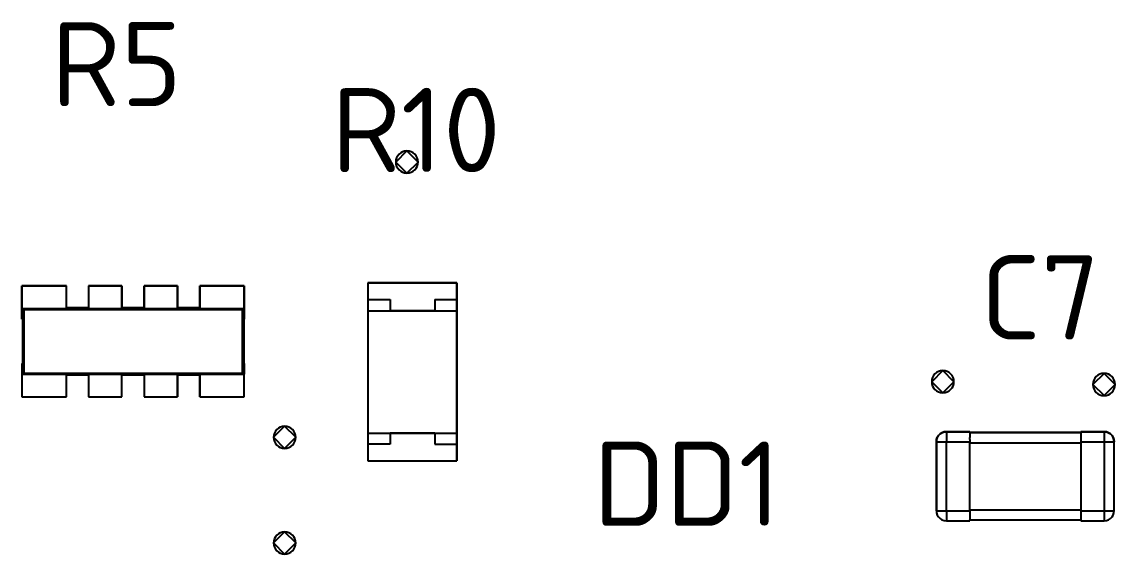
# Model space of a CAD drawing. Header units: inches. Extents: x 5 to 589, y -420 to -5.
# Drawn here: x 145.01 to 164.67, y -84.85 to -75.28 of the extents above; entities that cross this region are included whole.
import ezdxf

# ---------------------------------------------------------------- set-up
doc = ezdxf.new("R2010")
doc.units = ezdxf.units.IN
doc.header["$MEASUREMENT"] = 0
doc.styles.add('ISOCPEUR0', font='isocpeur.ttf', dxfattribs={"height": 2.87999})

msp = doc.modelspace()

# ---------------------------------------------------------------- linework, layer by layer
at = {"color": 18, "true_color": 0x000000}
for p, q in [((151.933, -77.604), (151.733, -77.804)), ((152.133, -77.804), (151.933, -77.604)), ((151.733, -77.804), (151.933, -78.004)), ((151.933, -78.004), (152.133, -77.804)), ((145.007, -80.028), (145.007, -80.438)), ((145.807, -80.028), (145.007, -80.028)), ((145.007, -80.438), (145.007, -80.028)), ((145.007, -80.028), (145.807, -80.028)), ((145.807, -80.428), (145.807, -80.028)), ((145.807, -80.438), (145.807, -80.028)), ((146.807, -80.028), (146.207, -80.028)), ((146.207, -80.028), (146.207, -80.428)), ((146.207, -80.028), (146.207, -80.438)), ((146.207, -80.028), (146.807, -80.028)), ((146.807, -80.428), (146.807, -80.028)), ((146.807, -80.028), (146.807, -80.438)), ((147.807, -80.028), (147.207, -80.028)), ((147.207, -80.028), (147.207, -80.428)), ((147.207, -80.438), (147.207, -80.028)), ((147.207, -80.028), (147.807, -80.028)), ((147.807, -80.428), (147.807, -80.028)), ((147.807, -80.028), (147.807, -80.438)), ((149.007, -80.028), (148.207, -80.028)), ((148.207, -80.028), (148.207, -80.428)), ((148.207, -80.438), (148.207, -80.028)), ((148.207, -80.028), (149.007, -80.028)), ((149.007, -80.438), (149.007, -80.028)), ((149.007, -80.028), (149.007, -80.438)), ((152.833, -79.978), (151.233, -79.978)), ((151.233, -79.978), (151.233, -80.278)), ((151.233, -79.978), (151.233, -80.278)), ((151.233, -79.978), (152.833, -79.978)), ((152.833, -80.278), (152.833, -79.978)), ((152.833, -79.978), (152.833, -80.278)), ((146.207, -80.428), (145.807, -80.428)), ((145.807, -80.428), (146.207, -80.428)), ((147.207, -80.428), (146.807, -80.428)), ((146.807, -80.428), (147.207, -80.428)), ((148.207, -80.428), (147.807, -80.428)), ((147.807, -80.428), (148.207, -80.428)), ((151.233, -80.278), (151.233, -80.478)), ((151.233, -80.278), (151.233, -82.878)), ((151.233, -80.278), (151.633, -80.278)), ((151.633, -80.278), (151.633, -80.478)), ((152.433, -80.278), (152.833, -80.278)), ((152.433, -80.278), (152.433, -80.478)), ((152.833, -80.478), (152.833, -80.278)), ((152.833, -80.278), (152.833, -82.878)), ((145.007, -80.438), (145.007, -80.628)), ((145.007, -80.438), (145.027, -80.438)), ((145.007, -80.628), (145.007, -80.438)), ((145.007, -80.628), (145.017, -80.628)), ((145.007, -80.628), (145.017, -80.628)), ((145.017, -80.438), (145.017, -81.618)), ((145.017, -80.628), (145.017, -81.428)), ((145.027, -80.438), (145.043, -80.454)), ((145.027, -80.438), (145.807, -80.438)), ((145.027, -80.438), (145.027, -81.618)), ((145.043, -80.454), (145.043, -81.602)), ((145.043, -80.454), (148.971, -80.454)), ((145.807, -80.438), (146.207, -80.438)), ((146.207, -80.438), (146.807, -80.438)), ((146.807, -80.438), (147.207, -80.438)), ((147.207, -80.438), (147.807, -80.438)), ((147.807, -80.438), (148.207, -80.438)), ((148.207, -80.438), (148.987, -80.438)), ((148.971, -80.454), (148.987, -80.438)), ((148.971, -80.454), (148.971, -81.602)), ((148.987, -80.438), (149.007, -80.438)), ((148.987, -80.438), (148.987, -81.618)), ((148.997, -80.438), (148.997, -81.618)), ((148.997, -81.428), (148.997, -80.628)), ((148.997, -80.628), (149.007, -80.628)), ((148.997, -80.628), (149.007, -80.628)), ((149.007, -80.628), (149.007, -80.438)), ((149.007, -80.438), (149.007, -80.628)), ((151.233, -80.478), (151.233, -82.678)), ((151.233, -80.478), (151.233, -82.678)), ((151.233, -80.478), (152.833, -80.478)), ((152.433, -80.478), (151.633, -80.478)), ((152.833, -82.678), (152.833, -80.478)), ((152.833, -80.478), (152.833, -82.678)), ((145.017, -81.428), (145.007, -81.428)), ((145.007, -81.428), (145.007, -81.618)), ((145.007, -81.428), (145.007, -81.618)), ((145.007, -81.428), (145.017, -81.428)), ((145.027, -81.618), (145.043, -81.602)), ((145.043, -81.602), (148.971, -81.602)), ((148.971, -81.602), (148.987, -81.618)), ((149.007, -81.428), (148.997, -81.428)), ((148.997, -81.428), (149.007, -81.428)), ((149.007, -81.618), (149.007, -81.428)), ((149.007, -81.428), (149.007, -81.618)), ((161.573, -81.554), (161.373, -81.754)), ((161.773, -81.754), (161.573, -81.554)), ((164.473, -81.604), (164.273, -81.804)), ((164.673, -81.804), (164.473, -81.604)), ((145.007, -81.618), (145.007, -82.028)), ((145.007, -81.618), (145.027, -81.618)), ((145.007, -81.618), (145.007, -82.028)), ((145.027, -81.618), (145.807, -81.618)), ((145.807, -82.028), (145.807, -81.618)), ((145.807, -81.618), (146.207, -81.618)), ((145.807, -82.028), (145.807, -81.628)), ((145.807, -81.628), (146.207, -81.628)), ((145.807, -81.628), (146.207, -81.628)), ((146.207, -81.618), (146.207, -82.028)), ((146.207, -81.618), (146.807, -81.618)), ((146.207, -81.628), (146.207, -82.028)), ((146.807, -82.028), (146.807, -81.618)), ((146.807, -81.618), (147.207, -81.618)), ((146.807, -82.028), (146.807, -81.628)), ((146.807, -81.628), (147.207, -81.628)), ((146.807, -81.628), (147.207, -81.628)), ((147.207, -81.618), (147.207, -82.028)), ((147.207, -81.618), (147.807, -81.618)), ((147.207, -81.628), (147.207, -82.028)), ((147.807, -81.618), (147.807, -82.028)), ((147.807, -81.618), (148.207, -81.618)), ((147.807, -82.028), (147.807, -81.628)), ((147.807, -81.628), (148.207, -81.628)), ((147.807, -81.628), (148.207, -81.628)), ((148.207, -82.028), (148.207, -81.618)), ((148.207, -81.618), (148.987, -81.618)), ((148.207, -81.628), (148.207, -82.028)), ((148.987, -81.618), (149.007, -81.618)), ((149.007, -82.028), (149.007, -81.618)), ((149.007, -82.028), (149.007, -81.618)), ((161.373, -81.754), (161.573, -81.954)), ((161.573, -81.954), (161.773, -81.754)), ((164.273, -81.804), (164.473, -82.004)), ((164.473, -82.004), (164.673, -81.804)), ((145.007, -82.028), (145.807, -82.028)), ((145.007, -82.028), (145.807, -82.028)), ((146.207, -82.028), (146.807, -82.028)), ((146.207, -82.028), (146.807, -82.028)), ((147.207, -82.028), (147.807, -82.028)), ((147.207, -82.028), (147.807, -82.028)), ((148.207, -82.028), (149.007, -82.028)), ((148.207, -82.028), (149.007, -82.028)), ((149.733, -82.554), (149.533, -82.754)), ((149.933, -82.754), (149.733, -82.554)), ((149.533, -82.754), (149.733, -82.954)), ((149.733, -82.954), (149.933, -82.754)), ((151.233, -82.678), (151.233, -82.878)), ((151.233, -82.678), (152.833, -82.678)), ((151.633, -82.678), (151.633, -82.878)), ((152.433, -82.678), (151.633, -82.678)), ((152.433, -82.678), (152.433, -82.878)), ((152.833, -82.878), (152.833, -82.678)), ((161.473, -82.756), (161.461, -82.794)), ((161.461, -82.794), (161.473, -82.756)), ((161.495, -82.722), (161.473, -82.756)), ((161.473, -82.756), (161.495, -82.722)), ((161.523, -82.694), (161.495, -82.722)), ((161.495, -82.722), (161.523, -82.694)), ((161.557, -82.672), (161.523, -82.694)), ((161.523, -82.694), (161.557, -82.672)), ((161.595, -82.658), (161.557, -82.672)), ((161.557, -82.672), (161.595, -82.658)), ((161.637, -82.654), (161.595, -82.658)), ((161.595, -82.658), (161.637, -82.654)), ((162.057, -82.654), (161.637, -82.654)), ((161.637, -82.654), (162.057, -82.654)), ((161.637, -82.654), (161.637, -82.658)), ((161.637, -82.658), (161.637, -82.672)), ((161.637, -82.672), (161.637, -82.694)), ((161.637, -82.694), (161.637, -82.722)), ((161.637, -82.722), (161.637, -82.756)), ((161.637, -82.756), (161.637, -82.794)), ((162.057, -82.67), (162.057, -82.654)), ((162.057, -82.654), (162.057, -82.658)), ((162.057, -82.658), (162.057, -82.672)), ((164.057, -82.67), (162.057, -82.67)), ((162.057, -82.67), (164.057, -82.67)), ((162.057, -82.672), (162.057, -82.694)), ((162.057, -82.694), (162.057, -82.722)), ((162.057, -82.722), (162.057, -82.756)), ((162.057, -82.794), (162.057, -82.756)), ((164.477, -82.654), (164.057, -82.654)), ((164.057, -82.654), (164.057, -82.67)), ((164.057, -82.654), (164.477, -82.654)), ((164.057, -82.654), (164.057, -82.658)), ((164.057, -82.658), (164.057, -82.672)), ((164.057, -82.672), (164.057, -82.694)), ((164.057, -82.694), (164.057, -82.722)), ((164.057, -82.722), (164.057, -82.756)), ((164.057, -82.756), (164.057, -82.794)), ((164.517, -82.658), (164.477, -82.654)), ((164.477, -82.654), (164.517, -82.658)), ((164.477, -82.654), (164.477, -82.658)), ((164.477, -82.658), (164.477, -82.672)), ((164.477, -82.672), (164.477, -82.694)), ((164.477, -82.694), (164.477, -82.722)), ((164.477, -82.722), (164.477, -82.756)), ((164.477, -82.756), (164.477, -82.794)), ((164.555, -82.672), (164.517, -82.658)), ((164.517, -82.658), (164.555, -82.672)), ((164.589, -82.694), (164.555, -82.672)), ((164.555, -82.672), (164.589, -82.694)), ((164.617, -82.722), (164.589, -82.694)), ((164.589, -82.694), (164.617, -82.722)), ((164.639, -82.756), (164.617, -82.722)), ((164.617, -82.722), (164.639, -82.756)), ((164.651, -82.794), (164.639, -82.756)), ((164.639, -82.756), (164.651, -82.794)), ((151.233, -82.878), (151.233, -83.178)), ((151.233, -82.878), (151.233, -83.178)), ((151.633, -82.878), (151.233, -82.878)), ((152.433, -82.878), (152.833, -82.878)), ((152.833, -83.178), (152.833, -82.878)), ((152.833, -82.878), (152.833, -83.178)), ((161.461, -82.794), (161.457, -82.834)), ((161.457, -82.834), (161.461, -82.794)), ((161.457, -82.834), (161.457, -84.074)), ((161.457, -84.074), (161.457, -82.834)), ((161.457, -82.834), (161.461, -82.834)), ((161.461, -82.834), (161.473, -82.834)), ((161.473, -82.834), (161.495, -82.834)), ((161.495, -82.834), (161.523, -82.834)), ((161.523, -82.834), (161.557, -82.834)), ((161.557, -82.834), (161.595, -82.834)), ((161.595, -82.834), (161.637, -82.834)), ((161.637, -82.794), (161.637, -82.834)), ((161.637, -82.834), (162.057, -82.834)), ((161.637, -84.074), (161.637, -82.834)), ((162.057, -82.794), (162.057, -82.834)), ((162.057, -84.074), (162.057, -82.834)), ((162.057, -82.85), (164.057, -82.85)), ((164.057, -82.794), (164.057, -82.834)), ((164.057, -82.834), (164.057, -84.074)), ((164.057, -82.834), (164.477, -82.834)), ((164.477, -82.794), (164.477, -82.834)), ((164.477, -82.834), (164.517, -82.834)), ((164.477, -82.834), (164.477, -84.074)), ((164.517, -82.834), (164.555, -82.834)), ((164.555, -82.834), (164.589, -82.834)), ((164.589, -82.834), (164.617, -82.834)), ((164.617, -82.834), (164.639, -82.834)), ((164.639, -82.834), (164.651, -82.834)), ((164.657, -82.834), (164.651, -82.794)), ((164.651, -82.794), (164.657, -82.834)), ((164.651, -82.834), (164.657, -82.834)), ((164.657, -84.074), (164.657, -82.834)), ((164.657, -84.074), (164.657, -82.834)), ((151.233, -83.178), (152.833, -83.178)), ((151.233, -83.178), (152.833, -83.178)), ((161.457, -84.074), (161.461, -84.114)), ((161.457, -84.074), (161.461, -84.114)), ((161.457, -84.074), (161.461, -84.074)), ((161.461, -84.074), (161.473, -84.074)), ((161.461, -84.114), (161.473, -84.152)), ((161.461, -84.114), (161.473, -84.152)), ((161.473, -84.074), (161.495, -84.074)), ((161.473, -84.152), (161.495, -84.186)), ((161.473, -84.152), (161.495, -84.186)), ((161.495, -84.074), (161.523, -84.074)), ((161.523, -84.074), (161.557, -84.074)), ((161.557, -84.074), (161.595, -84.074)), ((161.595, -84.074), (161.637, -84.074)), ((161.637, -84.074), (162.057, -84.074)), ((161.637, -84.074), (161.637, -84.114)), ((161.637, -84.114), (161.637, -84.152)), ((161.637, -84.152), (161.637, -84.186)), ((162.057, -84.058), (164.057, -84.058)), ((162.057, -84.074), (162.057, -84.114)), ((162.057, -84.114), (162.057, -84.152)), ((162.057, -84.152), (162.057, -84.186)), ((164.057, -84.074), (164.057, -84.114)), ((164.057, -84.074), (164.477, -84.074)), ((164.057, -84.114), (164.057, -84.152)), ((164.057, -84.152), (164.057, -84.186)), ((164.477, -84.074), (164.517, -84.074)), ((164.477, -84.074), (164.477, -84.114)), ((164.477, -84.114), (164.477, -84.152)), ((164.477, -84.152), (164.477, -84.186)), ((164.517, -84.074), (164.555, -84.074)), ((164.555, -84.074), (164.589, -84.074)), ((164.589, -84.074), (164.617, -84.074)), ((164.617, -84.074), (164.639, -84.074)), ((164.617, -84.186), (164.639, -84.152)), ((164.617, -84.186), (164.639, -84.152)), ((164.639, -84.074), (164.651, -84.074)), ((164.639, -84.152), (164.651, -84.114)), ((164.639, -84.152), (164.651, -84.114)), ((164.651, -84.114), (164.657, -84.074)), ((164.651, -84.114), (164.657, -84.074)), ((164.651, -84.074), (164.657, -84.074)), ((161.495, -84.186), (161.523, -84.214)), ((161.495, -84.186), (161.523, -84.214)), ((161.523, -84.214), (161.557, -84.236)), ((161.523, -84.214), (161.557, -84.236)), ((161.557, -84.236), (161.595, -84.25)), ((161.557, -84.236), (161.595, -84.25)), ((161.595, -84.25), (161.637, -84.254)), ((161.595, -84.25), (161.637, -84.254)), ((161.637, -84.186), (161.637, -84.214)), ((161.637, -84.214), (161.637, -84.236)), ((161.637, -84.236), (161.637, -84.25)), ((161.637, -84.25), (161.637, -84.254)), ((161.637, -84.254), (162.057, -84.254)), ((161.637, -84.254), (162.057, -84.254)), ((162.057, -84.186), (162.057, -84.214)), ((162.057, -84.214), (162.057, -84.236)), ((162.057, -84.236), (162.057, -84.25)), ((162.057, -84.254), (162.057, -84.238)), ((162.057, -84.238), (164.057, -84.238)), ((162.057, -84.238), (164.057, -84.238)), ((162.057, -84.25), (162.057, -84.254)), ((164.057, -84.186), (164.057, -84.214)), ((164.057, -84.214), (164.057, -84.236)), ((164.057, -84.236), (164.057, -84.25)), ((164.057, -84.238), (164.057, -84.254)), ((164.057, -84.25), (164.057, -84.254)), ((164.057, -84.254), (164.477, -84.254)), ((164.057, -84.254), (164.477, -84.254)), ((164.477, -84.186), (164.477, -84.214)), ((164.477, -84.214), (164.477, -84.236)), ((164.477, -84.236), (164.477, -84.25)), ((164.477, -84.254), (164.517, -84.25)), ((164.477, -84.254), (164.517, -84.25)), ((164.477, -84.25), (164.477, -84.254)), ((164.517, -84.25), (164.555, -84.236)), ((164.517, -84.25), (164.555, -84.236)), ((164.555, -84.236), (164.589, -84.214)), ((164.555, -84.236), (164.589, -84.214)), ((164.589, -84.214), (164.617, -84.186)), ((164.589, -84.214), (164.617, -84.186)), ((149.733, -84.454), (149.533, -84.654)), ((149.933, -84.654), (149.733, -84.454)), ((149.533, -84.654), (149.733, -84.854)), ((149.733, -84.854), (149.933, -84.654))]:
    msp.add_line(p, q, dxfattribs=at)
at = {"color": 7, "true_color": 0xffffff}
for p, q in [((145.007, -80.028), (145.007, -80.438)), ((145.807, -80.028), (145.007, -80.028)), ((145.007, -80.438), (145.007, -80.028)), ((145.007, -80.028), (145.807, -80.028)), ((145.807, -80.428), (145.807, -80.028)), ((145.807, -80.438), (145.807, -80.028)), ((146.807, -80.028), (146.207, -80.028)), ((146.207, -80.028), (146.207, -80.428)), ((146.207, -80.028), (146.207, -80.438)), ((146.207, -80.028), (146.807, -80.028)), ((146.807, -80.428), (146.807, -80.028)), ((146.807, -80.028), (146.807, -80.438)), ((147.807, -80.028), (147.207, -80.028)), ((147.207, -80.028), (147.207, -80.428)), ((147.207, -80.438), (147.207, -80.028)), ((147.207, -80.028), (147.807, -80.028)), ((147.807, -80.428), (147.807, -80.028)), ((147.807, -80.028), (147.807, -80.438)), ((149.007, -80.028), (148.207, -80.028)), ((148.207, -80.028), (148.207, -80.428)), ((148.207, -80.438), (148.207, -80.028)), ((148.207, -80.028), (149.007, -80.028)), ((149.007, -80.438), (149.007, -80.028)), ((149.007, -80.028), (149.007, -80.438)), ((152.833, -79.978), (151.233, -79.978)), ((151.233, -79.978), (151.233, -80.278)), ((151.233, -79.978), (151.233, -80.278)), ((151.233, -79.978), (152.833, -79.978)), ((152.833, -80.278), (152.833, -79.978)), ((152.833, -79.978), (152.833, -80.278)), ((146.207, -80.428), (145.807, -80.428)), ((145.807, -80.428), (146.207, -80.428)), ((147.207, -80.428), (146.807, -80.428)), ((146.807, -80.428), (147.207, -80.428)), ((148.207, -80.428), (147.807, -80.428)), ((147.807, -80.428), (148.207, -80.428)), ((151.233, -80.278), (151.233, -80.478)), ((151.233, -80.278), (151.233, -82.878)), ((151.233, -80.278), (151.633, -80.278)), ((151.633, -80.278), (151.633, -80.478)), ((152.433, -80.278), (152.833, -80.278)), ((152.433, -80.278), (152.433, -80.478)), ((152.833, -80.478), (152.833, -80.278)), ((152.833, -80.278), (152.833, -82.878)), ((145.007, -80.438), (145.007, -80.628)), ((145.007, -80.438), (145.027, -80.438)), ((145.007, -80.628), (145.007, -80.438)), ((145.007, -80.628), (145.017, -80.628)), ((145.007, -80.628), (145.017, -80.628)), ((145.017, -80.438), (145.017, -81.618)), ((145.017, -80.628), (145.017, -81.428)), ((145.027, -80.438), (145.043, -80.454)), ((145.027, -80.438), (145.807, -80.438)), ((145.027, -80.438), (145.027, -81.618)), ((145.043, -80.454), (145.043, -81.602)), ((145.043, -80.454), (148.971, -80.454)), ((145.807, -80.438), (146.207, -80.438)), ((146.207, -80.438), (146.807, -80.438)), ((146.807, -80.438), (147.207, -80.438)), ((147.207, -80.438), (147.807, -80.438)), ((147.807, -80.438), (148.207, -80.438)), ((148.207, -80.438), (148.987, -80.438)), ((148.971, -80.454), (148.987, -80.438)), ((148.971, -80.454), (148.971, -81.602)), ((148.987, -80.438), (149.007, -80.438)), ((148.987, -80.438), (148.987, -81.618)), ((148.997, -80.438), (148.997, -81.618)), ((148.997, -81.428), (148.997, -80.628)), ((148.997, -80.628), (149.007, -80.628)), ((148.997, -80.628), (149.007, -80.628)), ((149.007, -80.628), (149.007, -80.438)), ((149.007, -80.438), (149.007, -80.628)), ((151.233, -80.478), (151.233, -82.678)), ((151.233, -80.478), (151.233, -82.678)), ((151.233, -80.478), (152.833, -80.478)), ((152.433, -80.478), (151.633, -80.478)), ((152.833, -82.678), (152.833, -80.478)), ((152.833, -80.478), (152.833, -82.678)), ((145.017, -81.428), (145.007, -81.428)), ((145.007, -81.428), (145.007, -81.618)), ((145.007, -81.428), (145.007, -81.618)), ((145.007, -81.428), (145.017, -81.428)), ((145.027, -81.618), (145.043, -81.602)), ((145.043, -81.602), (148.971, -81.602)), ((148.971, -81.602), (148.987, -81.618)), ((149.007, -81.428), (148.997, -81.428)), ((148.997, -81.428), (149.007, -81.428)), ((149.007, -81.618), (149.007, -81.428)), ((149.007, -81.428), (149.007, -81.618)), ((145.007, -81.618), (145.007, -82.028)), ((145.007, -81.618), (145.027, -81.618)), ((145.007, -81.618), (145.007, -82.028)), ((145.027, -81.618), (145.807, -81.618)), ((145.807, -82.028), (145.807, -81.618)), ((145.807, -81.618), (146.207, -81.618)), ((145.807, -82.028), (145.807, -81.628)), ((145.807, -81.628), (146.207, -81.628)), ((145.807, -81.628), (146.207, -81.628)), ((146.207, -81.618), (146.207, -82.028)), ((146.207, -81.618), (146.807, -81.618)), ((146.207, -81.628), (146.207, -82.028)), ((146.807, -82.028), (146.807, -81.618)), ((146.807, -81.618), (147.207, -81.618)), ((146.807, -82.028), (146.807, -81.628)), ((146.807, -81.628), (147.207, -81.628)), ((146.807, -81.628), (147.207, -81.628)), ((147.207, -81.618), (147.207, -82.028)), ((147.207, -81.618), (147.807, -81.618)), ((147.207, -81.628), (147.207, -82.028)), ((147.807, -81.618), (147.807, -82.028)), ((147.807, -81.618), (148.207, -81.618)), ((147.807, -82.028), (147.807, -81.628)), ((147.807, -81.628), (148.207, -81.628)), ((147.807, -81.628), (148.207, -81.628)), ((148.207, -82.028), (148.207, -81.618)), ((148.207, -81.618), (148.987, -81.618)), ((148.207, -81.628), (148.207, -82.028)), ((148.987, -81.618), (149.007, -81.618)), ((149.007, -82.028), (149.007, -81.618)), ((149.007, -82.028), (149.007, -81.618)), ((145.007, -82.028), (145.807, -82.028)), ((145.007, -82.028), (145.807, -82.028)), ((146.207, -82.028), (146.807, -82.028)), ((146.207, -82.028), (146.807, -82.028)), ((147.207, -82.028), (147.807, -82.028)), ((147.207, -82.028), (147.807, -82.028)), ((148.207, -82.028), (149.007, -82.028)), ((148.207, -82.028), (149.007, -82.028)), ((151.233, -82.678), (151.233, -82.878)), ((151.233, -82.678), (152.833, -82.678)), ((151.633, -82.678), (151.633, -82.878)), ((152.433, -82.678), (151.633, -82.678)), ((152.433, -82.678), (152.433, -82.878)), ((152.833, -82.878), (152.833, -82.678)), ((161.473, -82.756), (161.461, -82.794)), ((161.461, -82.794), (161.473, -82.756)), ((161.495, -82.722), (161.473, -82.756)), ((161.473, -82.756), (161.495, -82.722)), ((161.523, -82.694), (161.495, -82.722)), ((161.495, -82.722), (161.523, -82.694)), ((161.557, -82.672), (161.523, -82.694)), ((161.523, -82.694), (161.557, -82.672)), ((161.595, -82.658), (161.557, -82.672)), ((161.557, -82.672), (161.595, -82.658)), ((161.637, -82.654), (161.595, -82.658)), ((161.595, -82.658), (161.637, -82.654)), ((162.057, -82.654), (161.637, -82.654)), ((161.637, -82.654), (162.057, -82.654)), ((161.637, -82.654), (161.637, -82.658)), ((161.637, -82.658), (161.637, -82.672)), ((161.637, -82.672), (161.637, -82.694)), ((161.637, -82.694), (161.637, -82.722)), ((161.637, -82.722), (161.637, -82.756)), ((161.637, -82.756), (161.637, -82.794)), ((162.057, -82.67), (162.057, -82.654)), ((162.057, -82.654), (162.057, -82.658)), ((162.057, -82.658), (162.057, -82.672)), ((164.057, -82.67), (162.057, -82.67)), ((162.057, -82.67), (164.057, -82.67)), ((162.057, -82.672), (162.057, -82.694)), ((162.057, -82.694), (162.057, -82.722)), ((162.057, -82.722), (162.057, -82.756)), ((162.057, -82.794), (162.057, -82.756)), ((164.477, -82.654), (164.057, -82.654)), ((164.057, -82.654), (164.057, -82.67)), ((164.057, -82.654), (164.477, -82.654)), ((164.057, -82.654), (164.057, -82.658)), ((164.057, -82.658), (164.057, -82.672)), ((164.057, -82.672), (164.057, -82.694)), ((164.057, -82.694), (164.057, -82.722)), ((164.057, -82.722), (164.057, -82.756)), ((164.057, -82.756), (164.057, -82.794)), ((164.517, -82.658), (164.477, -82.654)), ((164.477, -82.654), (164.517, -82.658)), ((164.477, -82.654), (164.477, -82.658)), ((164.477, -82.658), (164.477, -82.672)), ((164.477, -82.672), (164.477, -82.694)), ((164.477, -82.694), (164.477, -82.722)), ((164.477, -82.722), (164.477, -82.756)), ((164.477, -82.756), (164.477, -82.794)), ((164.555, -82.672), (164.517, -82.658)), ((164.517, -82.658), (164.555, -82.672)), ((164.589, -82.694), (164.555, -82.672)), ((164.555, -82.672), (164.589, -82.694)), ((164.617, -82.722), (164.589, -82.694)), ((164.589, -82.694), (164.617, -82.722)), ((164.639, -82.756), (164.617, -82.722)), ((164.617, -82.722), (164.639, -82.756)), ((164.651, -82.794), (164.639, -82.756)), ((164.639, -82.756), (164.651, -82.794)), ((151.233, -82.878), (151.233, -83.178)), ((151.233, -82.878), (151.233, -83.178)), ((151.633, -82.878), (151.233, -82.878)), ((152.433, -82.878), (152.833, -82.878)), ((152.833, -83.178), (152.833, -82.878)), ((152.833, -82.878), (152.833, -83.178)), ((161.461, -82.794), (161.457, -82.834)), ((161.457, -82.834), (161.461, -82.794)), ((161.457, -82.834), (161.457, -84.074)), ((161.457, -84.074), (161.457, -82.834)), ((161.457, -82.834), (161.461, -82.834)), ((161.461, -82.834), (161.473, -82.834)), ((161.473, -82.834), (161.495, -82.834)), ((161.495, -82.834), (161.523, -82.834)), ((161.523, -82.834), (161.557, -82.834)), ((161.557, -82.834), (161.595, -82.834)), ((161.595, -82.834), (161.637, -82.834)), ((161.637, -82.794), (161.637, -82.834)), ((161.637, -82.834), (162.057, -82.834)), ((161.637, -84.074), (161.637, -82.834)), ((162.057, -82.794), (162.057, -82.834)), ((162.057, -84.074), (162.057, -82.834)), ((162.057, -82.85), (164.057, -82.85)), ((164.057, -82.794), (164.057, -82.834)), ((164.057, -82.834), (164.057, -84.074)), ((164.057, -82.834), (164.477, -82.834)), ((164.477, -82.794), (164.477, -82.834)), ((164.477, -82.834), (164.517, -82.834)), ((164.477, -82.834), (164.477, -84.074)), ((164.517, -82.834), (164.555, -82.834)), ((164.555, -82.834), (164.589, -82.834)), ((164.589, -82.834), (164.617, -82.834)), ((164.617, -82.834), (164.639, -82.834)), ((164.639, -82.834), (164.651, -82.834)), ((164.657, -82.834), (164.651, -82.794)), ((164.651, -82.794), (164.657, -82.834)), ((164.651, -82.834), (164.657, -82.834)), ((164.657, -84.074), (164.657, -82.834)), ((164.657, -84.074), (164.657, -82.834)), ((151.233, -83.178), (152.833, -83.178)), ((151.233, -83.178), (152.833, -83.178)), ((161.457, -84.074), (161.461, -84.114)), ((161.457, -84.074), (161.461, -84.114)), ((161.457, -84.074), (161.461, -84.074)), ((161.461, -84.074), (161.473, -84.074)), ((161.461, -84.114), (161.473, -84.152)), ((161.461, -84.114), (161.473, -84.152)), ((161.473, -84.074), (161.495, -84.074)), ((161.473, -84.152), (161.495, -84.186)), ((161.473, -84.152), (161.495, -84.186)), ((161.495, -84.074), (161.523, -84.074)), ((161.523, -84.074), (161.557, -84.074)), ((161.557, -84.074), (161.595, -84.074)), ((161.595, -84.074), (161.637, -84.074)), ((161.637, -84.074), (162.057, -84.074)), ((161.637, -84.074), (161.637, -84.114)), ((161.637, -84.114), (161.637, -84.152)), ((161.637, -84.152), (161.637, -84.186)), ((162.057, -84.058), (164.057, -84.058)), ((162.057, -84.074), (162.057, -84.114)), ((162.057, -84.114), (162.057, -84.152)), ((162.057, -84.152), (162.057, -84.186)), ((164.057, -84.074), (164.057, -84.114)), ((164.057, -84.074), (164.477, -84.074)), ((164.057, -84.114), (164.057, -84.152)), ((164.057, -84.152), (164.057, -84.186)), ((164.477, -84.074), (164.517, -84.074)), ((164.477, -84.074), (164.477, -84.114)), ((164.477, -84.114), (164.477, -84.152)), ((164.477, -84.152), (164.477, -84.186)), ((164.517, -84.074), (164.555, -84.074)), ((164.555, -84.074), (164.589, -84.074)), ((164.589, -84.074), (164.617, -84.074)), ((164.617, -84.074), (164.639, -84.074)), ((164.617, -84.186), (164.639, -84.152)), ((164.617, -84.186), (164.639, -84.152)), ((164.639, -84.074), (164.651, -84.074)), ((164.639, -84.152), (164.651, -84.114)), ((164.639, -84.152), (164.651, -84.114)), ((164.651, -84.114), (164.657, -84.074)), ((164.651, -84.114), (164.657, -84.074)), ((164.651, -84.074), (164.657, -84.074)), ((161.495, -84.186), (161.523, -84.214)), ((161.495, -84.186), (161.523, -84.214)), ((161.523, -84.214), (161.557, -84.236)), ((161.523, -84.214), (161.557, -84.236)), ((161.557, -84.236), (161.595, -84.25)), ((161.557, -84.236), (161.595, -84.25)), ((161.595, -84.25), (161.637, -84.254)), ((161.595, -84.25), (161.637, -84.254)), ((161.637, -84.186), (161.637, -84.214)), ((161.637, -84.214), (161.637, -84.236)), ((161.637, -84.236), (161.637, -84.25)), ((161.637, -84.25), (161.637, -84.254)), ((161.637, -84.254), (162.057, -84.254)), ((161.637, -84.254), (162.057, -84.254)), ((162.057, -84.186), (162.057, -84.214)), ((162.057, -84.214), (162.057, -84.236)), ((162.057, -84.236), (162.057, -84.25)), ((162.057, -84.254), (162.057, -84.238)), ((162.057, -84.238), (164.057, -84.238)), ((162.057, -84.238), (164.057, -84.238)), ((162.057, -84.25), (162.057, -84.254)), ((164.057, -84.186), (164.057, -84.214)), ((164.057, -84.214), (164.057, -84.236)), ((164.057, -84.236), (164.057, -84.25)), ((164.057, -84.238), (164.057, -84.254)), ((164.057, -84.25), (164.057, -84.254)), ((164.057, -84.254), (164.477, -84.254)), ((164.057, -84.254), (164.477, -84.254)), ((164.477, -84.186), (164.477, -84.214)), ((164.477, -84.214), (164.477, -84.236)), ((164.477, -84.236), (164.477, -84.25)), ((164.477, -84.254), (164.517, -84.25)), ((164.477, -84.254), (164.517, -84.25)), ((164.477, -84.25), (164.477, -84.254)), ((164.517, -84.25), (164.555, -84.236)), ((164.517, -84.25), (164.555, -84.236)), ((164.555, -84.236), (164.589, -84.214)), ((164.555, -84.236), (164.589, -84.214)), ((164.589, -84.214), (164.617, -84.186)), ((164.589, -84.214), (164.617, -84.186))]:
    msp.add_line(p, q, dxfattribs=at)
at = {"color": 18, "true_color": 0x000000}
for centre, start, end in [((151.933, -77.804), 90, 180), ((151.933, -77.804), 0, 90), ((151.933, -77.804), 180, 270), ((151.933, -77.804), 270, 0), ((161.573, -81.754), 90, 180), ((161.573, -81.754), 0, 90), ((164.473, -81.804), 90, 180), ((164.473, -81.804), 0, 90), ((161.573, -81.754), 180, 270), ((161.573, -81.754), 270, 0), ((164.473, -81.804), 180, 270), ((164.473, -81.804), 270, 0), ((149.733, -82.754), 90, 180), ((149.733, -82.754), 0, 90), ((149.733, -82.754), 180, 270), ((149.733, -82.754), 270, 0), ((149.733, -84.654), 90, 180), ((149.733, -84.654), 0, 90), ((149.733, -84.654), 180, 270), ((149.733, -84.654), 270, 0)]:
    msp.add_arc(centre, 0.2, start, end, dxfattribs=at)

# ---------------------------------------------------------------- texts
at = {"color": 18, "true_color": 0x000000, "style": 'ISOCPEUR0'}
for s, p in [('R5', (145.533, -76.799)), ('R10', (150.573, -77.985)), ('C7', (162.249, -80.995)), ('DD1', (155.286, -84.345))]:
    msp.add_text(s, height=1.5158, dxfattribs=at).set_placement(p)

doc.saveas('drawing.dxf')
